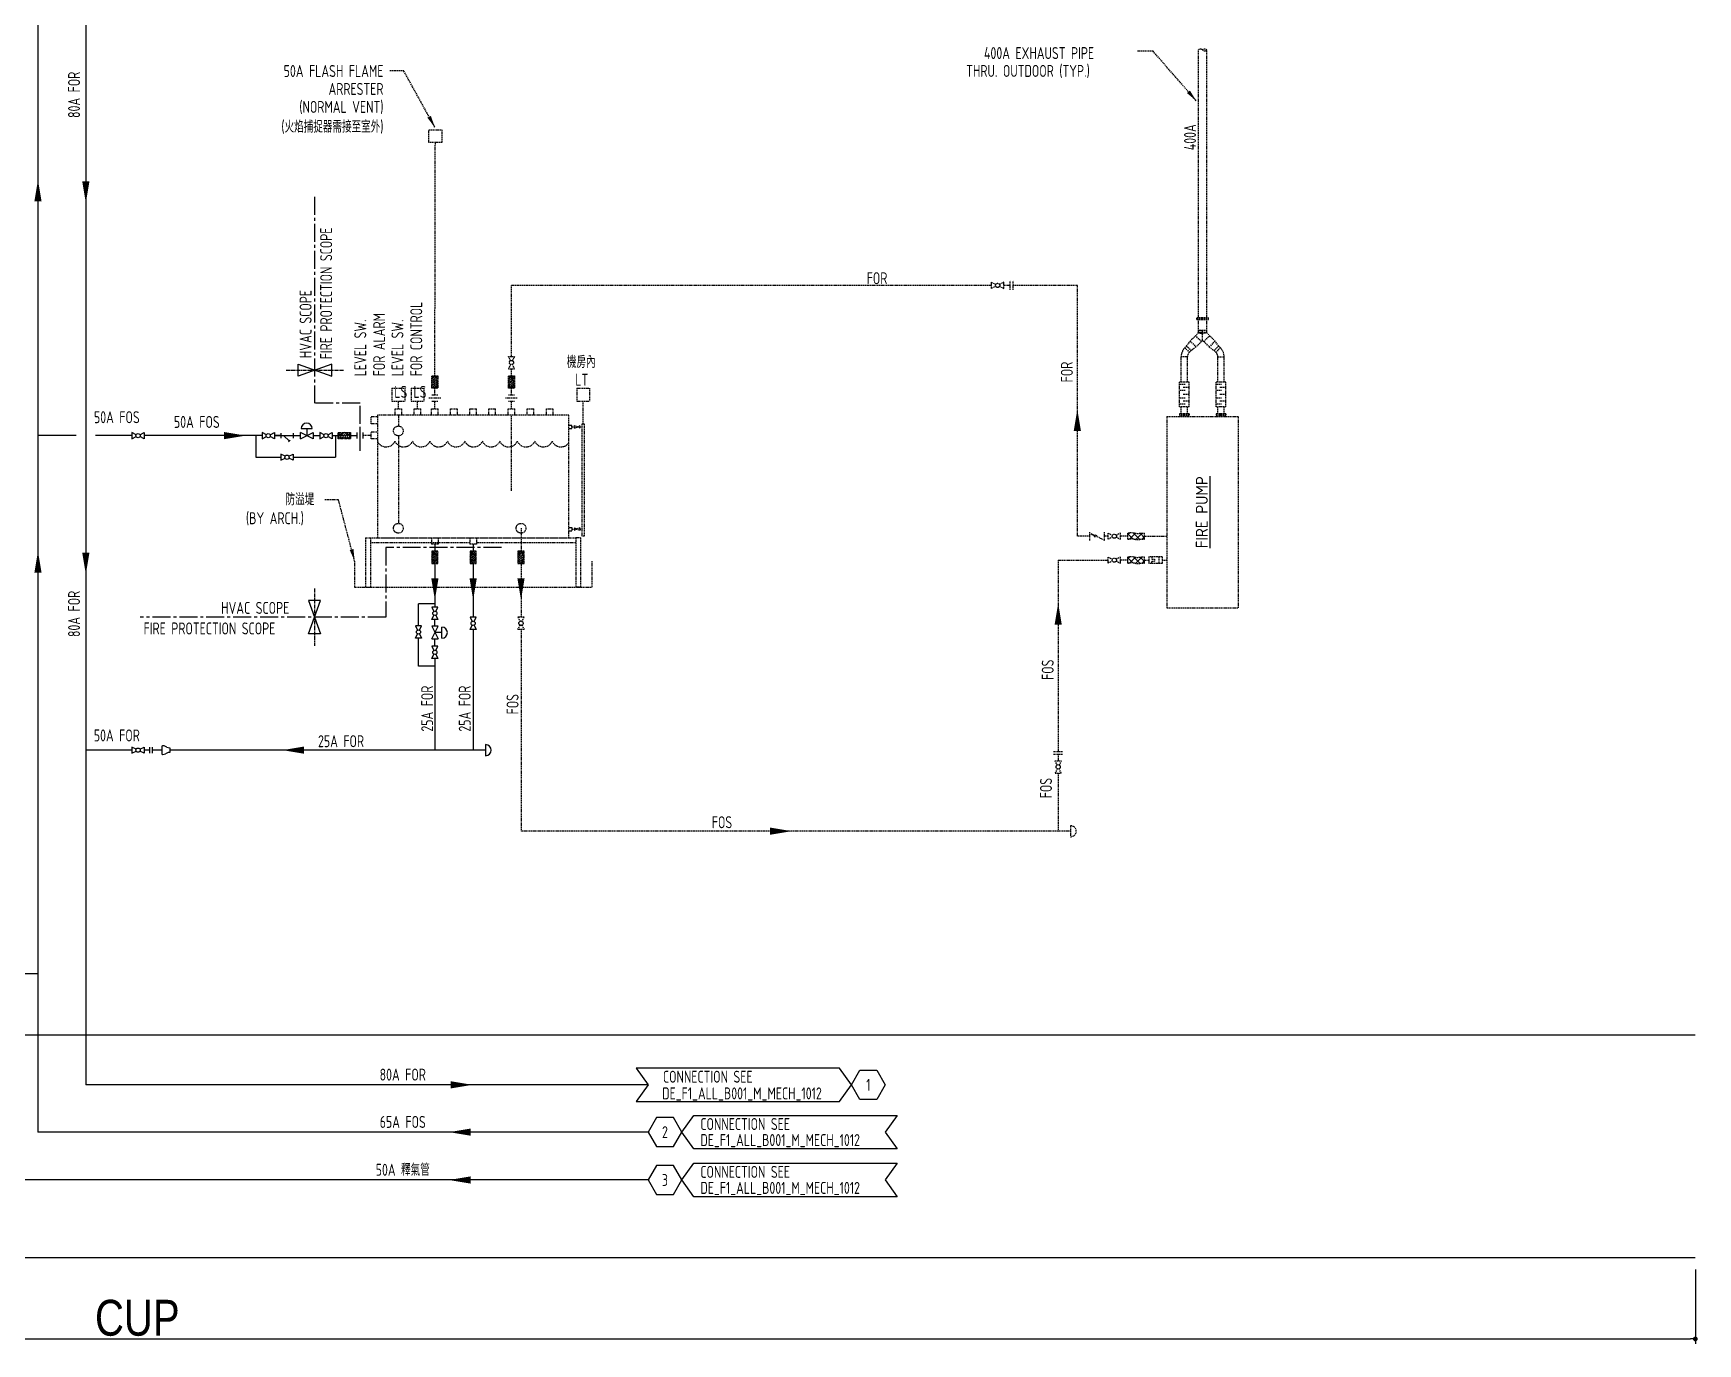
# Model space of a CAD drawing. Header units: millimetres. Extents: x 46 to 742, y 16 to 539.
# Drawn here: x 379.8 to 727.5, y 15.6 to 289.5 of the extents above; entities that cross this region are included whole.
import ezdxf
from ezdxf.enums import TextEntityAlignment as Align

# ---------------------------------------------------------------- set-up
doc = ezdxf.new("R2010")
doc.units = ezdxf.units.MM
for name, pattern in [('CENTER2', [1.125, 0.75, -0.125, 0.125, -0.125]), ('DASHED', [0.75, 0.5, -0.25]), ('HIDDEN', [0.375, 0.25, -0.125])]:
    doc.linetypes.add(name, pattern=pattern)
doc.layers.get('defpoints').update_dxf_attribs({"color": 1})
for name, color, linetype in [('DETL-TXT', 4, 'Continuous'), ('G-ANNO-DIM', 2, 'Continuous'), ('G-ANNO-NPLT', 1, 'Continuous'), ('g-ttlb', 4, 'Continuous'), ('M-CWTR-TEXT', 4, 'Continuous'), ('M-EQPM', 22, 'Continuous'), ('M-PIPE-FOR-F', 240, 'HIDDEN'), ('M-PIPE-FOS', 4, 'Continuous'), ('M-PIPE-OIL-TEXT', 3, 'Continuous'), ('M-PIPE-OIL-V', 2, 'Continuous'), ('M-PIPE-TXT', 4, 'Continuous'), ('N-DETL-02', 2, 'Continuous')]:
    doc.layers.add(name, color=color, linetype=linetype)
doc.styles.add('AA-TXT', font='iso.shx', dxfattribs={"width": 0.8, "bigfont": 'chineset.shx'})
doc.styles.add('dim-txt', font='isocp.shx', dxfattribs={"width": 0.7, "bigfont": 'CHINESET.shx'})
doc.dimstyles.new('10-dim', dxfattribs={"dimscale": 10, "dimtxt": 0.25, "dimasz": 0.1, "dimexe": 0.1, "dimexo": 0.1, "dimgap": 0.05, "dimtad": 1, "dimdec": 0, "dimlfac": 100, "dimdsep": 46, "dimtxsty": 'AA-TXT', "dimblk": 'DOT', "dimcen": 2, "dimclrd": 256, "dimclre": 256, "dimclrt": 3, "dimazin": 0, "dimtfac": 1, "dimtdec": 0, "dimtix": 1, "dimtmove": 2, "dimatfit": 3, "dimldrblk": 'CIR', "dimfxl": 1, "dimtvp": 1, "dimtolj": 1, "dimtzin": 0, "dimarcsym": 0})
doc.dimstyles.new('adim-10', dxfattribs={"dimscale": 10, "dimtxt": 0.25, "dimasz": 0.25, "dimexe": 0.1, "dimexo": 0.5, "dimgap": 0.15, "dimtad": 0, "dimdec": 4, "dimtxsty": 'dim-txt', "dimcen": 2.5, "dimclrd": 256, "dimclre": 256, "dimclrt": 256, "dimadec": 0, "dimazin": 0, "dimtfac": 1, "dimtmove": 0, "dimatfit": 3, "dimfxl": 1, "dimarcsym": 0})

# ---------------------------------------------------------------- blocks, each defined once
blk = doc.blocks.new('_Dot')
at = {"color": 0, "linetype": 'ByBlock', "lineweight": -2}
blk.add_line((-0.5, 0), (-1, 0), dxfattribs=at)
at = {"color": 0, "linetype": 'ByBlock', "const_width": 0.5}
blk.add_lwpolyline([(-0.25, 0, 1), (0.25, 0, 1)], format="xyb", close=True, dxfattribs=at)
blk = doc.blocks.new('*D7')
at = {"layer": 'defpoints', "color": 0, "linetype": 'Continuous', "transparency": 16777216}
for p in [(75.93, 32.09), (727.05, 32.09), (727.05, 16.57)]:
    blk.add_point(p, dxfattribs=at)
at = {"layer": 'G-ANNO-DIM', "linetype": 'Continuous', "lineweight": -2, "transparency": 16777216}
for p, q in [((75.93, 31.09), (75.93, 15.57)), ((727.05, 31.09), (727.05, 15.57)), ((76.93, 16.57), (726.05, 16.57))]:
    blk.add_line(p, q, dxfattribs=at)
at = {"layer": 'G-ANNO-DIM', "linetype": 'Continuous', "lineweight": -2, "transparency": 16777216, "rotation": 180}
blk.add_blockref('_Dot', (75.93, 16.57), dxfattribs=at)
at = {"layer": 'G-ANNO-DIM', "linetype": 'Continuous', "lineweight": -2, "transparency": 16777216}
blk.add_blockref('_Dot', (727.05, 16.57), dxfattribs=at)
at = {"layer": 'G-ANNO-DIM', "color": 3, "linetype": 'Continuous', "transparency": 16777216, "insert": (401.49, 20.95), "char_height": 7.5, "attachment_point": 5, "style": 'AA-TXT'}
blk.add_mtext('\\A1;{\\fArial|b0|i0|c0|p34;\\C4;CUP}', dxfattribs=at)
blk = doc.blocks.new('CIR')
at = {"color": 0}
blk.add_line((1, 0), (-1, 0), dxfattribs=at)
at = {"color": 3}
blk.add_circle((0, 0), 0.5, dxfattribs=at)
blk = doc.blocks.new('FL-C')
at = {"linetype": 'DASHED'}
for p, q in [((6.35, 1.59), (0, 1.59)), ((0, -1.58), (3.17, 1.59)), ((0, -0.71), (2.3, 1.59)), ((0, 0.03), (1.56, 1.59)), ((0, 0.75), (0.82, 1.59)), ((0, 1.59), (0, -1.59)), ((2.98, -1.59), (0, 1.39)), ((1.85, -1.59), (0, 0.26)), ((4.19, -1.59), (1.01, 1.59)), ((1.06, -1.59), (4.24, 1.59)), ((5.29, -1.59), (2.11, 1.59)), ((2.16, -1.59), (5.34, 1.59)), ((6.35, -1.58), (3.18, 1.59)), ((3.37, -1.59), (6.35, 1.39)), ((6.35, -0.71), (4.05, 1.59)), ((4.5, -1.59), (6.35, 0.26)), ((6.35, 0.03), (4.79, 1.59)), ((6.35, 0.75), (5.53, 1.59)), ((6.35, -1.59), (6.35, 1.59)), ((0.76, -1.59), (0, -0.82)), ((0, -1.59), (6.35, -1.59)), ((5.59, -1.59), (6.35, -0.82))]:
    blk.add_line(p, q, dxfattribs=at)
blk = doc.blocks.new('R4-2')
for p, q in [((-3, 0), (3, 0)), ((-3, 0), (-3, -0.3)), ((3, 0), (3, -0.3)), ((-5.7, -10.2), (-5.7, -9.5)), ((5.7, -10.2), (-5.7, -10.2)), ((-3.9, -3.9), (-4.8, -5.8)), ((3.9, -3.9), (4.8, -5.8)), ((5.7, -10.2), (5.7, -9.5))]:
    blk.add_line(p, q)
for centre, start, end in [((2.3, -9.5), 153.0939, 180), ((-11, -0.3), 333.0939, 0), ((11, -0.3), 180, 206.9061), ((-2.3, -9.5), 0, 26.9061)]:
    blk.add_arc(centre, 8, start, end)

msp = doc.modelspace()

# ---------------------------------------------------------------- hatches: boundary and pattern name
at = {"layer": 'M-PIPE-FOR-F', "linetype": 'HIDDEN'}
h = msp.add_hatch(dxfattribs=at)
h.set_pattern_fill('NET', color=252, scale=0.3, angle=45, style=0)
h.set_pattern_definition([(45, (102.0406, -174.8452), (-0.6735192, 0.6735192), []), (135, (102.0406, -174.8452), (-0.6735192, -0.6735192), [])])
edge = h.paths.add_edge_path()
edge.add_spline(control_points=[(611.982, 185.007), (611.79, 185.021), (611.288, 185.058), (610.359, 184.811), (609.385, 185.235), (608.718, 185.068), (608.477, 185.007)], knot_values=[0, 0, 0, 0, 0.5743149, 1.5064379, 2.8017053, 3.5340502, 3.5340502, 3.5340502, 3.5340502], degree=3, periodic=0)
edge.add_line((608.477, 185.007), (608.477, 183.725))
edge.add_spline(control_points=[(608.477, 183.725), (608.718, 183.786), (609.385, 183.953), (610.359, 183.529), (611.288, 183.776), (611.79, 183.739), (611.982, 183.725)], knot_values=[0, 0, 0, 0, 0.7323449, 2.0276123, 2.9597353, 3.5340502, 3.5340502, 3.5340502, 3.5340502], degree=3, periodic=0)
edge.add_line((611.982, 183.725), (611.982, 185.007))
h = msp.add_hatch(dxfattribs=at)
h.set_pattern_fill('NET', color=252, scale=0.3, angle=45, style=0)
h.set_pattern_definition([(45, (102.0406, -179.8452), (-0.6735192, 0.6735192), []), (135, (102.0406, -179.8452), (-0.6735192, -0.6735192), [])])
edge = h.paths.add_edge_path()
edge.add_spline(control_points=[(611.982, 180.007), (611.79, 180.021), (611.288, 180.058), (610.359, 179.811), (609.385, 180.235), (608.718, 180.068), (608.477, 180.007)], knot_values=[0, 0, 0, 0, 0.5743149, 1.5064379, 2.8017053, 3.5340502, 3.5340502, 3.5340502, 3.5340502], degree=3, periodic=0)
edge.add_line((608.477, 180.007), (608.477, 178.725))
edge.add_spline(control_points=[(608.477, 178.725), (608.718, 178.786), (609.385, 178.953), (610.359, 178.529), (611.288, 178.776), (611.79, 178.739), (611.982, 178.725)], knot_values=[0, 0, 0, 0, 0.7323449, 2.0276123, 2.9597353, 3.5340502, 3.5340502, 3.5340502, 3.5340502], degree=3, periodic=0)
edge.add_line((611.982, 178.725), (611.982, 180.007))

# ---------------------------------------------------------------- linework, layer by layer
at = {"layer": 'DETL-TXT'}
for points in [[(550.746, 69.687), (548.246, 73.187), (505.746, 73.187), (508.246, 69.687), (505.746, 66.187), (548.246, 66.187), (550.746, 69.687)], [(515.246, 59.796), (517.746, 63.296), (560.246, 63.296), (557.746, 59.796), (560.246, 56.296), (517.746, 56.296), (515.246, 59.796)], [(515.246, 49.796), (517.746, 53.296), (560.246, 53.296), (557.746, 49.796), (560.246, 46.296), (517.746, 46.296), (515.246, 49.796)]]:
    msp.add_lwpolyline(points, dxfattribs=at)
for points in [[(557.746, 69.687), (555.996, 66.656), (552.496, 66.656), (550.746, 69.687), (552.496, 72.718), (555.996, 72.718)], [(508.246, 59.796), (509.996, 56.764), (513.496, 56.764), (515.246, 59.796), (513.496, 62.827), (509.996, 62.827)], [(508.246, 49.796), (509.996, 46.764), (513.496, 46.764), (515.246, 49.796), (513.496, 52.827), (509.996, 52.827)]]:
    msp.add_lwpolyline(points, close=True, dxfattribs=at)
at = {"layer": 'G-ANNO-NPLT'}
for p, q in [((727.046, 80.069), (75.929, 80.069)), ((727.046, 33.551), (75.929, 33.551))]:
    msp.add_line(p, q, dxfattribs=at)
at = {"layer": 'g-ttlb', "linetype": 'CENTER2', "ltscale": 5}
for p, q in [((438.609, 212.137), (438.609, 255.513)), ((448.068, 212.137), (438.609, 212.137)), ((448.068, 202.238), (448.068, 212.137)), ((477.57, 181.974), (453.41, 181.974)), ((453.41, 181.974), (453.41, 167.424)), ((453.41, 167.424), (402.072, 167.424))]:
    msp.add_line(p, q, dxfattribs=at)
at = {"layer": 'g-ttlb', "linetype": 'CENTER2'}
for p, q in [((432.609, 219.09), (444.609, 219.09)), ((438.496, 173.424), (438.496, 161.424))]:
    msp.add_line(p, q, dxfattribs=at)
at = {"layer": 'g-ttlb'}
for points in [[(435.109, 220.34), (442.109, 217.84), (442.109, 220.34), (435.109, 217.84)], [(437.246, 170.924), (439.746, 163.924), (437.246, 163.924), (439.746, 170.924)]]:
    msp.add_lwpolyline(points, close=True, dxfattribs=at)
at = {"layer": 'M-EQPM', "color": 252, "linetype": 'HIDDEN'}
for p, q in [((451.666, 209.28), (450.352, 209.28)), ((450.352, 207.883), (450.352, 209.28)), ((455.337, 209.656), (455.337, 210.97)), ((455.337, 210.97), (456.734, 210.97)), ((456.036, 209.656), (456.036, 207.375)), ((456.734, 209.656), (456.734, 210.97)), ((459.337, 210.97), (460.734, 210.97)), ((459.337, 209.656), (459.337, 210.97)), ((460.734, 209.656), (460.734, 210.97)), ((462.967, 209.656), (462.967, 210.97)), ((462.967, 210.97), (464.364, 210.97)), ((464.364, 209.656), (464.364, 210.97)), ((466.967, 209.656), (466.967, 210.97)), ((466.967, 210.97), (468.364, 210.97)), ((468.364, 209.656), (468.364, 210.97)), ((470.967, 210.97), (472.364, 210.97)), ((470.967, 209.656), (470.967, 210.97)), ((472.364, 209.656), (472.364, 210.97)), ((474.967, 209.656), (474.967, 210.97)), ((474.967, 210.97), (476.364, 210.97)), ((476.364, 209.656), (476.364, 210.97)), ((478.967, 210.97), (480.364, 210.97)), ((478.967, 209.656), (478.967, 210.97)), ((480.364, 209.656), (480.364, 210.97)), ((482.967, 210.97), (484.364, 210.97)), ((482.967, 209.656), (482.967, 210.97)), ((484.364, 209.656), (484.364, 210.97)), ((486.967, 209.656), (486.967, 210.97)), ((486.967, 210.97), (488.364, 210.97)), ((488.364, 209.656), (488.364, 210.97)), ((451.666, 207.883), (450.352, 207.883)), ((451.666, 206.086), (450.352, 206.086)), ((450.352, 204.689), (450.352, 206.086)), ((456.036, 205.343), (456.036, 187.037)), ((491.666, 207.548), (492.309, 207.548)), ((491.666, 206.864), (492.309, 206.864)), ((492.309, 206.864), (492.309, 207.548)), ((451.666, 204.689), (450.352, 204.689)), ((491.666, 186.184), (492.309, 186.184)), ((491.666, 185.5), (492.309, 185.5)), ((492.309, 186.184), (492.309, 185.5)), ((449.206, 184.041), (450.206, 184.041)), ((449.206, 184.041), (449.206, 173.73)), ((450.206, 184.041), (493.126, 184.041)), ((450.206, 184.041), (450.206, 173.73)), ((450.206, 183.041), (470.967, 183.041)), ((462.967, 184.041), (462.967, 182.727)), ((464.364, 182.727), (462.967, 182.727)), ((464.364, 184.041), (464.364, 182.727)), ((470.967, 184.041), (470.967, 182.727)), ((472.364, 182.727), (470.967, 182.727)), ((472.364, 184.041), (472.364, 182.727)), ((472.364, 183.041), (493.126, 183.041)), ((493.126, 184.041), (493.126, 173.73)), ((494.126, 184.041), (493.126, 184.041)), ((494.126, 184.041), (494.126, 173.73)), ((446.901, 179.168), (446.901, 173.73)), ((496.431, 179.168), (496.431, 173.73)), ((446.901, 173.73), (496.431, 173.73)), ((494.126, 173.73), (493.126, 173.73))]:
    msp.add_line(p, q, dxfattribs=at)
at = {"layer": 'M-EQPM'}
msp.add_line((449.206, 173.73), (450.206, 173.73), dxfattribs=at)
at = {"layer": 'M-EQPM', "color": 252, "linetype": 'HIDDEN'}
for points in [[(491.666, 184.041), (491.666, 209.656), (451.666, 209.656), (451.666, 184.041)], [(494.448, 207.878), (494.892, 207.878), (494.892, 184.365), (494.448, 184.365)]]:
    msp.add_lwpolyline(points, close=True, dxfattribs=at)
msp.add_lwpolyline([(491.666, 203.881, -0.5797102), (488.199, 204.207, -0.6440696), (484.545, 204.207, -0.6440696), (480.892, 204.207, -0.6440696), (477.239, 204.207, -0.6440696), (473.586, 204.207, -0.6440696), (469.932, 204.207, -0.6440696), (466.279, 204.207, -0.6440696), (462.626, 204.207, -0.6440696), (458.972, 204.207, -0.6440696), (455.319, 204.207, -0.6440696), (451.666, 204.207)], format="xyb", dxfattribs=at)
for centre in [(456.036, 206.359), (456.036, 186.021), (481.666, 186.021)]:
    msp.add_circle(centre, 1.016, dxfattribs=at)
at = {"layer": 'M-PIPE-FOR-F', "color": 252, "linetype": 'HIDDEN'}
for p, q in [((623.233, 230.078), (623.233, 285.989)), ((624.961, 230.078), (624.961, 285.989)), ((463.666, 217.874), (463.765, 266.658)), ((479.666, 221.949), (479.666, 236.792)), ((579.979, 236.792), (479.666, 236.792)), ((579.979, 237.435), (580.872, 236.989)), ((579.979, 236.149), (579.979, 237.435)), ((580.872, 236.595), (579.979, 236.149)), ((582.551, 237.435), (581.659, 236.989)), ((581.659, 236.595), (582.551, 236.149)), ((582.551, 236.149), (582.551, 237.435)), ((583.881, 236.792), (582.551, 236.792)), ((583.881, 235.83), (583.881, 237.753)), ((584.477, 235.83), (584.477, 237.753)), ((597.914, 236.792), (584.477, 236.792)), ((597.914, 184.366), (597.914, 236.792)), ((622.901, 229.679), (622.901, 230.078)), ((622.901, 230.078), (625.294, 230.078)), ((622.901, 229.879), (625.294, 229.879)), ((622.901, 229.679), (625.294, 229.679)), ((623.233, 226.876), (623.233, 229.679)), ((624.961, 226.876), (624.961, 229.679)), ((625.294, 229.679), (625.294, 230.078)), ((623.233, 226.876), (621.5, 225.142)), ((623.843, 225.042), (622.621, 226.264)), ((623.233, 227.44), (624.961, 227.44)), ((623.233, 227.024), (624.961, 227.024)), ((623.233, 226.876), (624.097, 226.645)), ((624.097, 225.296), (624.097, 227.44)), ((624.961, 226.876), (624.097, 226.645)), ((624.351, 225.042), (625.573, 226.264)), ((624.961, 226.876), (626.695, 225.142)), ((620.744, 224.104), (620.385, 223.746)), ((620.385, 223.746), (621.325, 222.806)), ((620.744, 224.104), (621.5, 225.142)), ((620.744, 224.104), (621.684, 223.164)), ((621.684, 223.164), (621.325, 222.806)), ((621.5, 225.142), (622.722, 223.92)), ((622.722, 223.92), (621.684, 223.164)), ((624.097, 225.296), (622.722, 223.92)), ((624.097, 225.296), (625.473, 223.92)), ((626.695, 225.142), (625.473, 223.92)), ((625.473, 223.92), (626.511, 223.164)), ((627.451, 224.104), (626.511, 223.164)), ((626.511, 223.164), (626.869, 222.806)), ((627.451, 224.104), (626.695, 225.142)), ((627.809, 223.746), (626.869, 222.806)), ((627.451, 224.104), (627.809, 223.746)), ((479.469, 221.056), (479.023, 221.949)), ((479.023, 221.949), (480.309, 221.949)), ((479.469, 220.269), (479.023, 219.377)), ((479.023, 219.377), (480.309, 219.377)), ((479.666, 217.874), (479.666, 219.377)), ((480.309, 221.949), (479.862, 221.056)), ((480.309, 219.377), (479.862, 220.269)), ((619.607, 221.785), (619.607, 221.866)), ((620.936, 221.866), (619.607, 221.866)), ((619.607, 216.592), (619.607, 221.785)), ((620.936, 221.785), (620.936, 221.866)), ((620.936, 216.592), (620.936, 221.785)), ((627.258, 221.785), (627.258, 221.866)), ((627.258, 221.866), (628.588, 221.866)), ((627.258, 216.592), (627.258, 221.785)), ((628.588, 221.785), (628.588, 221.866)), ((628.588, 216.592), (628.588, 221.785)), ((463.023, 217.565), (463.332, 217.874)), ((463.023, 217.126), (463.77, 217.874)), ((463.023, 216.666), (464.23, 217.874)), ((463.023, 215.302), (463.023, 217.874)), ((463.023, 217.874), (464.309, 217.874)), ((463.023, 216.178), (464.309, 217.464)), ((463.023, 217.444), (464.309, 216.157)), ((463.023, 215.732), (464.309, 217.018)), ((463.023, 216.998), (464.309, 215.712)), ((463.026, 217.874), (464.309, 216.591)), ((463.378, 217.874), (464.309, 216.943)), ((463.678, 217.874), (464.309, 217.244)), ((463.969, 217.874), (464.309, 217.54)), ((464.309, 217.874), (464.309, 215.302)), ((479.023, 217.565), (479.332, 217.874)), ((479.023, 217.126), (479.77, 217.874)), ((479.023, 216.666), (480.23, 217.874)), ((479.023, 215.302), (479.023, 217.874)), ((479.023, 217.874), (480.309, 217.874)), ((479.023, 216.178), (480.309, 217.464)), ((479.023, 217.444), (480.309, 216.157)), ((479.023, 215.732), (480.309, 217.018)), ((479.023, 216.998), (480.309, 215.712)), ((479.023, 216.509), (480.23, 215.302)), ((479.023, 216.049), (479.77, 215.302)), ((479.026, 217.874), (480.309, 216.591)), ((479.026, 215.302), (480.309, 216.584)), ((479.378, 217.874), (480.309, 216.943)), ((479.378, 215.302), (480.309, 216.232)), ((479.678, 217.874), (480.309, 217.244)), ((479.678, 215.302), (480.309, 215.932)), ((479.969, 217.874), (480.309, 217.54)), ((479.969, 215.302), (480.309, 215.635)), ((480.309, 217.874), (480.309, 215.302)), ((621.268, 216.592), (619.274, 216.592)), ((619.274, 211.419), (619.274, 216.592)), ((620.421, 216.055), (619.274, 216.055)), ((621.268, 211.419), (621.268, 216.592)), ((628.92, 216.592), (626.926, 216.592)), ((626.926, 211.419), (626.926, 216.592)), ((628.072, 216.055), (626.926, 216.055)), ((628.92, 211.419), (628.92, 216.592)), ((478.394, 213.254), (480.937, 213.254)), ((479.023, 215.611), (479.332, 215.302)), ((480.309, 215.302), (479.023, 215.302)), ((479.03, 213.89), (480.301, 213.89)), ((479.03, 212.618), (480.301, 212.618)), ((479.666, 213.89), (479.666, 215.302)), ((479.666, 210.97), (479.666, 212.618)), ((620.421, 214.807), (619.274, 214.807)), ((620.421, 213.204), (619.274, 213.204)), ((621.268, 215.427), (620.053, 215.427)), ((621.268, 214.005), (620.053, 214.005)), ((621.268, 212.584), (620.053, 212.584)), ((628.072, 214.807), (626.926, 214.807)), ((628.072, 213.204), (626.926, 213.204)), ((628.92, 215.427), (627.705, 215.427)), ((628.92, 214.005), (627.705, 214.005)), ((628.92, 212.584), (627.705, 212.584)), ((479.666, 193.844), (479.666, 209.656)), ((616.597, 209.366), (631.597, 209.366)), ((616.597, 209.366), (616.597, 169.366)), ((620.421, 211.956), (619.274, 211.956)), ((621.268, 211.419), (619.274, 211.419)), ((619.274, 209.923), (619.274, 209.524)), ((621.268, 209.923), (619.274, 209.923)), ((621.268, 209.723), (619.274, 209.723)), ((621.268, 209.524), (619.274, 209.524)), ((619.607, 209.923), (619.607, 211.419)), ((619.607, 209.366), (619.607, 209.524)), ((620.936, 209.923), (620.936, 211.419)), ((620.936, 209.366), (620.936, 209.524)), ((621.268, 209.923), (621.268, 209.524)), ((628.072, 211.956), (626.926, 211.956)), ((628.92, 211.419), (626.926, 211.419)), ((626.926, 209.923), (626.926, 209.524)), ((628.92, 209.923), (626.926, 209.923)), ((628.92, 209.723), (626.926, 209.723)), ((628.92, 209.524), (626.926, 209.524)), ((627.258, 209.923), (627.258, 211.419)), ((627.258, 209.366), (627.258, 209.524)), ((628.588, 209.923), (628.588, 211.419)), ((628.588, 209.366), (628.588, 209.524)), ((628.92, 209.923), (628.92, 209.524)), ((631.597, 169.366), (631.597, 209.366)), ((481.666, 186.021), (481.666, 181.221)), ((600.497, 184.366), (597.914, 184.366)), ((600.497, 183.477), (600.497, 185.255)), ((600.819, 184.834), (601.936, 184.537)), ((600.819, 184.834), (601.743, 184.14)), ((600.819, 184.834), (601.743, 184.14)), ((600.819, 184.834), (601.936, 184.537)), ((603.614, 183.477), (600.819, 184.834)), ((603.614, 183.477), (603.614, 185.255)), ((604.363, 184.366), (603.614, 184.366)), ((604.363, 185.007), (605.252, 184.562)), ((604.363, 183.725), (604.363, 185.007)), ((606.927, 185.007), (606.037, 184.562)), ((606.927, 183.725), (606.927, 185.007)), ((608.477, 184.366), (606.927, 184.366)), ((608.477, 183.725), (608.477, 185.007)), ((611.982, 183.725), (611.982, 185.007)), ((611.982, 184.366), (616.597, 184.366)), ((481.023, 181.221), (481.023, 178.648)), ((481.023, 180.911), (481.332, 181.221)), ((481.023, 180.473), (481.77, 181.221)), ((481.023, 180.013), (482.23, 181.221)), ((482.309, 181.221), (481.023, 181.221)), ((481.026, 181.221), (482.309, 179.938)), ((481.378, 181.221), (482.309, 180.29)), ((481.678, 181.221), (482.309, 180.591)), ((481.969, 181.221), (482.309, 180.887)), ((482.309, 178.648), (482.309, 181.221)), ((605.252, 184.17), (604.363, 183.725)), ((606.037, 184.17), (606.927, 183.725)), ((481.023, 179.525), (482.309, 180.811)), ((481.023, 180.79), (482.309, 179.504)), ((481.023, 179.079), (482.309, 180.365)), ((481.023, 180.345), (482.309, 179.059)), ((481.023, 179.856), (482.23, 178.648)), ((481.023, 179.396), (481.77, 178.648)), ((481.023, 178.958), (481.332, 178.648)), ((481.023, 178.648), (482.309, 178.648)), ((481.026, 178.648), (482.309, 179.931)), ((481.378, 178.648), (482.309, 179.579)), ((481.666, 178.648), (481.666, 167.445)), ((481.678, 178.648), (482.309, 179.279)), ((481.969, 178.648), (482.309, 178.982)), ((593.914, 179.366), (593.914, 139.385)), ((593.914, 179.366), (604.363, 179.366)), ((604.363, 180.007), (605.252, 179.562)), ((604.363, 178.725), (604.363, 180.007)), ((605.252, 179.17), (604.363, 178.725)), ((606.927, 180.007), (606.037, 179.562)), ((606.037, 179.17), (606.927, 178.725)), ((606.927, 178.725), (606.927, 180.007)), ((608.477, 179.366), (606.927, 179.366)), ((608.477, 178.725), (608.477, 180.007)), ((611.982, 178.725), (611.982, 180.007)), ((611.982, 179.366), (612.828, 179.366)), ((612.828, 180.065), (612.828, 178.667)), ((612.828, 180.065), (612.828, 179.366)), ((615.624, 180.065), (612.828, 180.065)), ((612.828, 179.366), (612.828, 178.667)), ((615.624, 178.667), (612.828, 178.667)), ((613.456, 180.065), (613.456, 179.594)), ((613.456, 179.594), (614.069, 179.594)), ((613.456, 178.667), (613.456, 179.138)), ((613.456, 179.138), (614.069, 179.138)), ((614.069, 179.594), (614.069, 179.138)), ((614.934, 180.065), (614.934, 178.667)), ((615.624, 180.065), (615.624, 178.667)), ((615.624, 180.065), (615.624, 178.667)), ((615.624, 179.366), (616.597, 179.366)), ((482.309, 167.445), (481.023, 167.445)), ((481.023, 167.445), (481.469, 166.553)), ((481.862, 166.553), (482.309, 167.445)), ((616.597, 169.366), (631.597, 169.366)), ((481.023, 164.873), (481.469, 165.766)), ((482.309, 164.873), (481.023, 164.873)), ((481.666, 164.873), (481.666, 122.711)), ((481.862, 165.766), (482.309, 164.873)), ((592.953, 139.385), (594.876, 139.385)), ((592.953, 138.789), (594.876, 138.789)), ((593.271, 137.418), (594.557, 137.418)), ((593.718, 136.526), (593.271, 137.418)), ((593.718, 135.739), (593.271, 134.847)), ((593.914, 138.789), (593.914, 137.418)), ((594.557, 137.418), (594.111, 136.526)), ((594.557, 134.847), (594.111, 135.739)), ((593.271, 134.847), (594.557, 134.847)), ((593.914, 134.847), (593.914, 122.711)), ((596.507, 122.711), (481.666, 122.711)), ((596.507, 123.857), (596.507, 121.566))]:
    msp.add_line(p, q, dxfattribs=at)
msp.add_lwpolyline([(462.432, 269.325), (465.099, 269.325), (465.099, 266.658), (462.432, 266.658)], close=True, dxfattribs=at)
for points in [[(597.914, 210.862, 0, 1.496, 0), (597.914, 206.375, 0, 0, 0)], [(481.666, 171.029, 0, 1.5, 0), (481.666, 175.529, 0, 0, 0)], [(593.914, 170.364, 0, 1.496, 0), (593.914, 165.877, 0, 0, 0)], [(538.226, 122.711, 0, 1.5, 0), (533.726, 122.711, 0, 0, 0)]]:
    msp.add_lwpolyline(points, format="xyseb", dxfattribs=at)
for centre, radius in [((581.265, 236.792), 0.44), ((479.666, 220.663), 0.44), ((605.645, 184.366), 0.439), ((605.645, 179.366), 0.439), ((481.666, 166.159), 0.44), ((593.914, 136.133), 0.44)]:
    msp.add_circle(centre, radius, dxfattribs=at)
for centre, radius, start, end in [((623.665, 285.556), 0.611, 45, 135), ((624.529, 285.556), 0.611, 45, 135), ((624.529, 286.421), 0.611, 225, 315), ((622.265, 221.866), 2.659, 135, 180), ((622.265, 221.866), 1.329, 135, 180), ((625.929, 221.866), 1.329, 0, 45), ((625.929, 221.866), 2.659, 0, 45), ((596.507, 122.703), 1.154, 270, 90)]:
    msp.add_arc(centre, radius, start, end, dxfattribs=at)
for points in [[(608.477, 185.007), (609.2, 185.129), (610.48, 184.933), (611.408, 185.025), (611.982, 185.007)], [(608.477, 183.725), (609.2, 183.847), (610.48, 183.651), (611.408, 183.742), (611.982, 183.725)], [(608.477, 180.007), (609.2, 180.129), (610.48, 179.933), (611.408, 180.025), (611.982, 180.007)], [(608.477, 178.725), (609.2, 178.847), (610.48, 178.651), (611.408, 178.742), (611.982, 178.725)]]:
    msp.add_spline(points, degree=3, dxfattribs=at)
at = {"layer": 'M-PIPE-FOS'}
for p, q in [((390.733, 445.478), (390.733, 69.687)), ((380.733, 442.285), (380.733, 59.796)), ((388.733, 205.388), (380.733, 205.388)), ((400.362, 205.388), (392.733, 205.388)), ((427.56, 205.388), (402.934, 205.388)), ((426.282, 205.388), (426.282, 200.863)), ((430.132, 205.388), (431.488, 205.388)), ((431.488, 205.388), (430.132, 205.388)), ((430.132, 205.388), (431.488, 205.388)), ((430.132, 205.388), (431.488, 205.388)), ((431.488, 205.388), (430.132, 205.388)), ((434.06, 205.388), (435.567, 205.388)), ((438.217, 205.388), (439.637, 205.388)), ((442.209, 205.388), (443.448, 205.388)), ((442.887, 205.388), (442.887, 200.863)), ((446.02, 205.388), (447.432, 205.388)), ((426.282, 200.863), (431.488, 200.863)), ((434.059, 200.863), (442.887, 200.863)), ((463.666, 182.727), (463.666, 181.221)), ((471.666, 182.727), (471.666, 181.221)), ((463.666, 178.648), (463.666, 169.529)), ((471.666, 178.648), (471.666, 167.445)), ((463.666, 170.207), (460.246, 170.207)), ((460.246, 165.636), (460.246, 170.207)), ((463.666, 165.538), (463.666, 166.957)), ((471.666, 164.873), (471.666, 139.647)), ((460.246, 157.187), (460.246, 163.064)), ((463.666, 161.38), (463.666, 162.887)), ((463.666, 157.187), (460.246, 157.187)), ((463.666, 158.809), (463.666, 139.647)), ((400.362, 139.647), (390.733, 139.647)), ((404.06, 139.647), (402.934, 139.647)), ((404.06, 140.287), (404.06, 139.006)), ((404.56, 140.287), (404.56, 139.006)), ((406.682, 139.647), (404.56, 139.647)), ((474.264, 139.647), (408.308, 139.647)), ((373.173, 92.935), (380.733, 92.935)), ((508.246, 69.687), (390.733, 69.687)), ((508.246, 59.796), (380.733, 59.796)), ((508.246, 49.796), (342.206, 49.796))]:
    msp.add_line(p, q, dxfattribs=at)
at = {"layer": 'M-PIPE-FOS', "color": 252, "linetype": 'HIDDEN'}
for p, q in [((456.036, 210.97), (456.036, 212.618)), ((460.036, 210.97), (460.036, 212.618)), ((463.666, 213.89), (463.666, 215.302)), ((463.666, 210.97), (463.666, 212.618)), ((494.67, 207.878), (494.67, 212.618)), ((450.352, 205.388), (448.704, 205.388)), ((492.309, 207.206), (492.868, 207.206)), ((493.949, 207.206), (494.448, 207.206)), ((492.309, 185.842), (492.868, 185.842)), ((493.949, 185.842), (494.448, 185.842))]:
    msp.add_line(p, q, dxfattribs=at)
at = {"layer": 'N-DETL-02', "color": 252, "linetype": 'HIDDEN'}
for p, q in [((463.023, 216.509), (464.23, 215.302)), ((463.023, 216.049), (463.77, 215.302)), ((463.026, 215.302), (464.309, 216.584)), ((463.378, 215.302), (464.309, 216.232)), ((463.678, 215.302), (464.309, 215.932)), ((463.969, 215.302), (464.309, 215.635)), ((454.702, 215.285), (454.702, 212.618)), ((454.702, 215.285), (457.369, 215.285)), ((454.702, 212.618), (457.369, 212.618)), ((457.369, 215.285), (457.369, 212.618)), ((458.702, 215.285), (461.369, 215.285)), ((458.702, 215.285), (458.702, 212.618)), ((458.702, 212.618), (461.369, 212.618)), ((461.369, 215.285), (461.369, 212.618)), ((462.394, 213.254), (464.937, 213.254)), ((463.023, 215.611), (463.332, 215.302)), ((464.309, 215.302), (463.023, 215.302)), ((463.03, 213.89), (464.301, 213.89)), ((463.03, 212.618), (464.301, 212.618)), ((493.337, 215.285), (493.337, 212.618)), ((493.337, 215.285), (496.003, 215.285)), ((493.337, 212.618), (496.003, 212.618)), ((496.003, 215.285), (496.003, 212.618)), ((492.868, 206.936), (492.868, 207.476)), ((492.868, 206.936), (493.949, 207.476)), ((493.949, 206.936), (492.868, 207.476)), ((493.949, 206.936), (493.949, 207.476)), ((492.868, 186.112), (492.868, 185.572)), ((493.949, 186.112), (492.868, 185.572)), ((492.868, 186.112), (493.949, 185.572)), ((493.949, 186.112), (493.949, 185.572))]:
    msp.add_line(p, q, dxfattribs=at)
at = {"layer": 'N-DETL-02'}
for p, q in [((401.254, 205.584), (400.362, 206.031)), ((400.362, 206.031), (400.362, 204.745)), ((402.041, 205.584), (402.934, 206.031)), ((402.934, 206.031), (402.934, 204.745)), ((428.452, 205.584), (427.56, 206.031)), ((427.56, 206.031), (427.56, 204.745)), ((429.239, 205.584), (430.132, 206.031)), ((430.132, 206.031), (430.132, 204.745)), ((431.488, 205.914), (431.488, 204.861)), ((431.488, 205.388), (434.06, 205.388)), ((432.045, 205.388), (433.274, 204.249)), ((434.06, 205.914), (434.06, 204.861)), ((435.567, 204.725), (435.567, 206.05)), ((438.217, 204.725), (435.567, 206.05)), ((435.567, 204.725), (438.217, 206.05)), ((435.731, 206.856), (438.022, 206.856)), ((436.892, 206.856), (436.892, 205.388)), ((438.217, 206.05), (438.217, 204.725)), ((440.529, 205.584), (439.637, 206.031)), ((439.637, 206.031), (439.637, 204.745)), ((441.316, 205.584), (442.209, 206.031)), ((442.209, 206.031), (442.209, 204.745)), ((447.432, 204.752), (447.432, 206.023)), ((448.068, 204.116), (448.068, 206.659)), ((448.704, 204.752), (448.704, 206.023)), ((400.362, 204.745), (401.254, 205.191)), ((402.934, 204.745), (402.041, 205.191)), ((427.56, 204.745), (428.452, 205.191)), ((430.132, 204.745), (429.239, 205.191)), ((433.459, 204.423), (433.088, 204.075)), ((439.637, 204.745), (440.529, 205.191)), ((442.209, 204.745), (441.316, 205.191)), ((432.38, 201.059), (431.488, 201.506)), ((431.488, 201.506), (431.488, 200.22)), ((431.488, 200.22), (432.38, 200.666)), ((433.167, 201.059), (434.059, 201.506)), ((434.059, 200.22), (433.167, 200.666)), ((434.059, 201.506), (434.059, 200.22)), ((464.309, 169.529), (463.023, 169.529)), ((463.023, 169.529), (463.469, 168.637)), ((463.023, 166.957), (463.469, 167.85)), ((464.309, 166.957), (463.023, 166.957)), ((463.862, 168.637), (464.309, 169.529)), ((463.862, 167.85), (464.309, 166.957)), ((472.309, 167.445), (471.023, 167.445)), ((471.023, 167.445), (471.469, 166.553)), ((471.862, 166.553), (472.309, 167.445)), ((459.603, 165.636), (460.049, 164.743)), ((460.889, 165.636), (459.603, 165.636)), ((459.603, 163.064), (460.049, 163.956)), ((460.443, 164.743), (460.889, 165.636)), ((460.443, 163.956), (460.889, 163.064)), ((463.003, 162.887), (464.328, 165.538)), ((463.003, 165.538), (464.328, 162.887)), ((464.328, 165.538), (463.003, 165.538)), ((465.134, 164.212), (463.666, 164.212)), ((465.134, 163.051), (465.134, 165.343)), ((471.023, 164.873), (471.469, 165.766)), ((472.309, 164.873), (471.023, 164.873)), ((471.862, 165.766), (472.309, 164.873)), ((460.889, 163.064), (459.603, 163.064)), ((463.003, 162.887), (464.328, 162.887)), ((463.023, 161.38), (463.469, 160.488)), ((464.309, 161.38), (463.023, 161.38)), ((463.862, 160.488), (464.309, 161.38)), ((463.023, 158.809), (463.469, 159.701)), ((464.309, 158.809), (463.023, 158.809)), ((463.862, 159.701), (464.309, 158.809)), ((401.254, 139.844), (400.362, 140.29)), ((400.362, 140.29), (400.362, 139.004)), ((400.362, 139.004), (401.254, 139.45)), ((402.041, 139.844), (402.934, 140.29)), ((402.934, 139.004), (402.041, 139.45)), ((402.934, 140.29), (402.934, 139.004)), ((474.264, 140.793), (474.264, 138.501))]:
    msp.add_line(p, q, dxfattribs=at)
at = {"layer": 'N-DETL-02', "linetype": 'DASHED'}
for p, q in [((443.448, 204.745), (443.448, 206.031)), ((443.448, 206.031), (446.02, 206.031)), ((443.448, 204.748), (444.731, 206.031)), ((443.448, 205.1), (444.379, 206.031)), ((443.448, 205.401), (444.078, 206.031)), ((443.448, 205.691), (443.782, 206.031)), ((444.656, 204.745), (443.448, 205.952)), ((444.196, 204.745), (443.448, 205.492)), ((445.144, 204.745), (443.858, 206.031)), ((443.878, 204.745), (445.165, 206.031)), ((445.59, 204.745), (444.304, 206.031)), ((444.324, 204.745), (445.61, 206.031)), ((446.02, 204.748), (444.738, 206.031)), ((444.813, 204.745), (446.02, 205.952)), ((446.02, 205.1), (445.09, 206.031)), ((445.273, 204.745), (446.02, 205.492)), ((446.02, 205.401), (445.39, 206.031)), ((446.02, 205.691), (445.687, 206.031)), ((446.02, 206.031), (446.02, 204.745)), ((443.757, 204.745), (443.448, 205.054)), ((446.02, 204.745), (443.448, 204.745)), ((445.711, 204.745), (446.02, 205.054))]:
    msp.add_line(p, q, dxfattribs=at)
at = {"layer": 'N-DETL-02'}
for points in [[(380.733, 258.862, 0, 1.5, 0), (380.733, 254.362, 0, 0, 0)], [(390.733, 254.013, 0, 1.5, 0), (390.733, 258.513, 0, 0, 0)], [(424.115, 205.388, 0, 1.5, 0), (419.615, 205.388, 0, 0, 0)], [(380.733, 181.242, 0, 1.5, 0), (380.733, 176.742, 0, 0, 0)], [(390.733, 176.393, 0, 1.5, 0), (390.733, 180.893, 0, 0, 0)], [(463.666, 171.029, 0, 1.5, 0), (463.666, 175.529, 0, 0, 0)], [(471.666, 171.029, 0, 1.5, 0), (471.666, 175.529, 0, 0, 0)], [(431.826, 139.647, 0, 1.5, 0), (436.326, 139.647, 0, 0, 0)], [(471.489, 69.687, 0, 1.5, 0), (466.989, 69.687, 0, 0, 0)], [(466.64, 59.796, 0, 1.5, 0), (471.14, 59.796, 0, 0, 0)], [(466.64, 49.796, 0, 1.5, 0), (471.14, 49.796, 0, 0, 0)]]:
    msp.add_lwpolyline(points, format="xyseb", dxfattribs=at)
for centre in [(401.648, 205.388), (428.846, 205.388), (440.923, 205.388), (432.773, 200.863), (463.666, 168.243), (460.246, 164.35), (471.666, 166.159), (463.666, 160.094), (401.648, 139.647)]:
    msp.add_circle(centre, 0.44, dxfattribs=at)
for centre, start, end in [((436.884, 206.856), 0, 180), ((465.134, 164.205), 270, 90), ((474.264, 139.639), 270, 90)]:
    msp.add_arc(centre, 1.154, start, end, dxfattribs=at)

# ---------------------------------------------------------------- block references
at = {"layer": 'M-PIPE-OIL-V', "linetype": 'Continuous', "xscale": 0.4050925666666672, "yscale": 0.4050925666666672, "zscale": 0.4050925666666672, "rotation": 270}
for p in [(463.666, 181.221), (471.666, 181.221)]:
    msp.add_blockref('FL-C', p, dxfattribs=at)
at = {"layer": 'N-DETL-02', "xscale": 0.16, "yscale": 0.16, "zscale": 0.16, "rotation": 270}
msp.add_blockref('R4-2', (408.308, 139.647), dxfattribs=at)

# ---------------------------------------------------------------- texts
at = {"layer": 'DETL-TXT', "style": 'AA-TXT', "width": 0.8}
for s, p in [('CONNECTION SEE', (511.327, 70.134)), ('DE_F1_ALL_B001_M_MECH_1012', (511.167, 66.649)), ('CONNECTION SEE', (519.141, 60.242)), ('DE_F1_ALL_B001_M_MECH_1012', (519.141, 56.894)), ('CONNECTION SEE', (519.141, 50.242)), ('DE_F1_ALL_B001_M_MECH_1012', (519.141, 46.894))]:
    msp.add_text(s, height=2.5, dxfattribs=at).set_placement(p)
for s, p in [('1', (554.246, 69.687)), ('2', (511.746, 59.796)), ('3', (511.746, 49.796))]:
    msp.add_text(s, height=2.5, dxfattribs=at).set_placement(p, align=Align.MIDDLE)
at = {"layer": 'M-CWTR-TEXT', "color": 252, "linetype": 'HIDDEN', "style": 'AA-TXT', "width": 0.8}
for s, p in [('400A EXHAUST PIPE', (578.41, 284.094)), ('THRU. OUTDOOR (TYP.)', (574.688, 280.364)), ('LS', (455.194, 213.282)), ('LS', (459.194, 213.282)), ('LT', (493.004, 215.822)), ('防溢堤', (432.465, 190.826)), ('(BY ARCH.)', (424.188, 186.872))]:
    msp.add_text(s, height=2.5, dxfattribs=at).set_placement(p)
at = {"layer": 'M-CWTR-TEXT', "style": 'AA-TXT', "width": 0.8}
for s, p in [('80A FOR', (388.27, 276.615)), ('80A FOR', (388.27, 168.116)), ('25A FOR', (462.06, 148.318)), ('25A FOR', (469.908, 148.318))]:
    msp.add_text(s, height=2.5, rotation=90, dxfattribs=at).set_placement(p, align=Align.MIDDLE_CENTER)
at = {"layer": 'M-CWTR-TEXT', "color": 252, "linetype": 'HIDDEN', "style": 'AA-TXT', "width": 0.8}
msp.add_text('機房內', height=2.5, dxfattribs=at).set_placement((497.248, 220.784), align=Align.MIDDLE_RIGHT)
at = {"layer": 'M-CWTR-TEXT', "style": 'AA-TXT', "width": 0.8}
for s, p in [('50A FOS', (397.21, 209.235)), ('50A FOS', (413.92, 208.243)), ('50A FOR', (397.21, 142.718)), ('25A FOR', (444.06, 141.513)), ('80A FOR', (456.955, 71.825)), ('65A FOS', (456.955, 61.934)), ('50A 釋氣管', (456.955, 51.934))]:
    msp.add_text(s, height=2.5, dxfattribs=at).set_placement(p, align=Align.MIDDLE_CENTER)
at = {"layer": 'M-PIPE-FOR-F', "color": 252, "linetype": 'HIDDEN', "style": 'AA-TXT', "width": 0.8}
for s, p in [('50A FLASH FLAME', (452.928, 281.595)), ('ARRESTER', (452.928, 277.845)), ('(NORMAL VENT)', (452.928, 274.095)), ('(火焰捕捉器需接至室外)', (452.928, 269.964))]:
    msp.add_text(s, height=2.5, dxfattribs=at).set_placement(p, align=Align.MIDDLE_RIGHT)
for s, p in [('400A', (621.46, 267.753)), ('FOR', (595.726, 218.679)), ('FOS', (591.726, 156.447)), ('FOS', (479.908, 149.238)), ('FOS', (591.367, 131.708))]:
    msp.add_text(s, height=2.5, rotation=90, dxfattribs=at).set_placement(p, align=Align.MIDDLE_CENTER)
at = {"layer": 'M-PIPE-FOR-F', "color": 252, "style": 'AA-TXT', "width": 0.8}
msp.add_text('FOR', height=2.5, dxfattribs=at).set_placement((556.059, 238.287), align=Align.MIDDLE_CENTER)
at = {"layer": 'M-PIPE-FOR-F', "color": 252, "linetype": 'HIDDEN', "style": 'AA-TXT', "width": 0.8}
for s, p in [('FOR CONTROL', (459.787, 217.785)), ('FOR ALARM', (452.025, 217.785)), ('LEVEL SW.', (448.087, 217.785)), ('LEVEL SW.', (455.849, 217.785))]:
    msp.add_text(s, height=2.5, rotation=90, dxfattribs=at).set_placement(p, align=Align.MIDDLE_LEFT)
at = {"layer": 'M-PIPE-FOR-F', "color": 252, "linetype": 'HIDDEN', "style": 'AA-TXT'}
msp.add_text('%%UFIRE PUMP', height=2.5, rotation=90, dxfattribs=at).set_placement((623.926, 189.366), align=Align.MIDDLE_CENTER)
at = {"layer": 'M-PIPE-FOR-F', "color": 252, "linetype": 'HIDDEN', "style": 'AA-TXT', "width": 0.8}
msp.add_text('FOS', height=2.5, dxfattribs=at).set_placement((523.666, 124.575), align=Align.MIDDLE_CENTER)
at = {"layer": 'M-PIPE-TXT', "style": 'AA-TXT', "width": 0.8}
for s, p in [('FIRE PROTECTION SCOPE', (442.201, 221.34)), ('HVAC SCOPE', (437.907, 221.579))]:
    msp.add_text(s, height=2.5, rotation=90, dxfattribs=at).set_placement(p)
for s, p in [('HVAC SCOPE', (419.006, 168.127)), ('FIRE PROTECTION SCOPE', (402.801, 163.832))]:
    msp.add_text(s, height=2.5, dxfattribs=at).set_placement(p)

# ---------------------------------------------------------------- dimensions: what is measured, and where the dimension line sits
at = {"layer": 'G-ANNO-DIM', "color": 4, "linetype": 'Continuous'}
dim = msp.add_linear_dim(base=(727.046, 16.574), p1=(75.929, 32.089), p2=(727.046, 32.089), text='{\\fArial|b0|i0|c0|p34;\\C4;CUP}', dimstyle='10-dim', override={"dimtxt": 0.75}, dxfattribs=at)
dim.commit()
dim.dimension.update_dxf_attribs({"geometry": '*D7', "text_midpoint": (401.488, 20.952)})

# ---------------------------------------------------------------- leaders
at = {"layer": 'M-PIPE-FOR-F', "color": 252, "linetype": 'HIDDEN'}
msp.add_leader([(463.67, 269.841), (457.153, 281.66), (454.225, 281.66)], dimstyle='adim-10', dxfattribs=at)
at = {"layer": 'M-PIPE-OIL-TEXT', "color": 252, "linetype": 'HIDDEN'}
for points in [[(622.768, 275.369), (613.734, 285.715), (610.36, 285.715)], [(446.901, 179.168), (443.52, 191.984), (440.591, 191.984)]]:
    msp.add_leader(points, dimstyle='adim-10', dxfattribs=at)

doc.saveas('drawing.dxf')
